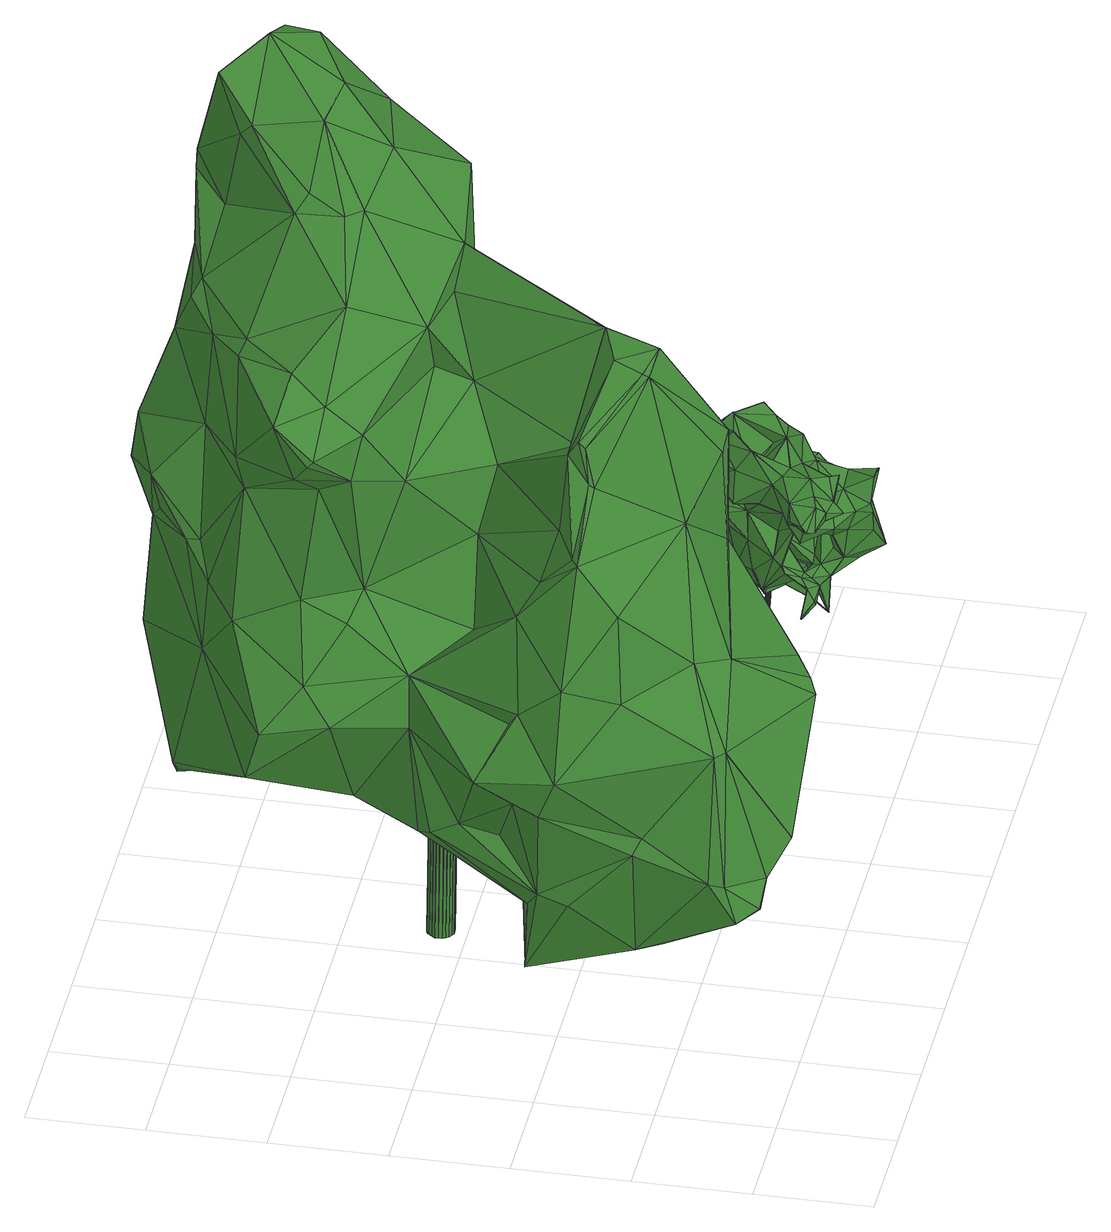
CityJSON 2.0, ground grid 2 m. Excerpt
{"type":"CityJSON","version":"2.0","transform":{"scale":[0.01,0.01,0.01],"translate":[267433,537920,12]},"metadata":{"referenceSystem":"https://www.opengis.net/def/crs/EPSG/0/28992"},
"CityObjects":{
"tree1":{"type":"SolitaryVegetationObject","attributes":{"gtid":215,"crown_width_m":9.07,"crown_median_z":20.24,"crown_r50_m":0.316,"crown_porosity":0.891,"trunk_H_m":7.58,"trunk_DBH_m":0.467,"trunk_radius_m":0.233,"trunk_base_height_m":12.66,"original_gtid":"215"},"geometry":[{"type":"Solid","lod":"3","boundaries":[[[[0,1,2]],[[3,4,5]],[[6,7,8]],[[9,8,7]],[[6,10,11]],[[12,13,14]],[[15,16,17]],[[18,19,20]],[[21,22,23]],[[24,25,26]],[[17,27,28]],[[29,30,31]],[[32,33,34]],[[35,36,37]],[[35,37,38]],[[39,33,32]],[[40,0,41]],[[42,43,44]],[[39,45,33]],[[46,47,48]],[[46,49,47]],[[50,51,1]],[[52,53,54]],[[55,56,57]],[[58,59,60]],[[61,58,60]],[[12,62,13]],[[63,59,58]],[[64,65,66]],[[67,68,69]],[[4,70,29]],[[40,41,16]],[[66,61,64]],[[71,72,73]],[[20,19,74]],[[75,76,77]],[[78,76,75]],[[50,79,80]],[[29,70,20]],[[81,54,51]],[[82,80,79]],[[29,31,4]],[[47,83,48]],[[84,85,86]],[[49,46,87]],[[66,65,88]],[[84,89,90]],[[91,59,92]],[[91,92,93]],[[94,95,96]],[[59,91,97]],[[98,99,100]],[[101,102,103]],[[20,70,18]],[[21,24,22]],[[24,26,22]],[[45,39,104]],[[105,106,107]],[[107,108,105]],[[109,110,111]],[[61,112,58]],[[61,66,112]],[[84,113,89]],[[114,115,90]],[[116,115,114]],[[65,64,67]],[[117,118,119]],[[120,35,121]],[[106,122,107]],[[80,36,35]],[[34,123,32]],[[83,124,48]],[[56,124,83]],[[125,126,57]],[[74,66,30]],[[74,30,29]],[[101,103,127]],[[67,128,65]],[[56,55,124]],[[90,85,84]],[[93,129,19]],[[92,129,93]],[[11,57,56]],[[11,56,83]],[[130,131,132]],[[43,42,133]],[[134,135,35]],[[104,105,108]],[[35,38,121]],[[102,23,18]],[[136,137,108]],[[6,83,138]],[[102,139,103]],[[136,110,137]],[[136,140,110]],[[24,23,121]],[[40,36,82]],[[82,36,80]],[[141,59,97]],[[35,120,134]],[[42,6,142]],[[143,144,145]],[[146,147,148]],[[31,30,149]],[[105,123,34]],[[43,150,151]],[[11,83,6]],[[140,136,107]],[[108,107,136]],[[152,153,154]],[[155,43,151]],[[2,1,51]],[[23,22,18]],[[73,156,141]],[[109,96,137]],[[109,137,110]],[[82,79,50]],[[127,134,120]],[[127,120,101]],[[145,157,75]],[[50,1,82]],[[158,106,34]],[[106,105,34]],[[159,44,43]],[[160,110,140]],[[52,3,53]],[[161,126,162]],[[163,164,165]],[[163,165,73]],[[130,166,131]],[[167,168,169]],[[167,169,14]],[[32,104,39]],[[130,132,170]],[[171,38,37]],[[171,172,38]],[[57,126,55]],[[173,62,174]],[[104,95,45]],[[104,108,95]],[[69,88,128]],[[101,23,102]],[[42,142,133]],[[86,33,84]],[[143,175,144]],[[73,115,156]],[[156,115,116]],[[169,168,5]],[[176,177,171]],[[72,90,115]],[[69,128,67]],[[72,115,73]],[[90,89,178]],[[125,179,126]],[[113,178,89]],[[121,23,101]],[[60,156,180]],[[60,59,156]],[[153,152,77]],[[120,121,101]],[[97,163,73]],[[97,73,141]],[[40,37,36]],[[41,0,27]],[[94,96,109]],[[14,181,12]],[[31,182,5]],[[183,177,176]],[[82,0,40]],[[1,0,82]],[[158,184,151]],[[185,151,184]],[[72,186,90]],[[187,54,53]],[[187,53,188]],[[121,38,189]],[[190,46,191]],[[19,18,93]],[[42,7,6]],[[44,7,42]],[[192,193,77]],[[40,16,15]],[[40,15,37]],[[46,194,191]],[[126,191,194]],[[46,170,87]],[[145,195,157]],[[4,3,70]],[[3,139,70]],[[181,62,12]],[[171,37,15]],[[196,132,131]],[[17,28,197]],[[32,123,104]],[[104,123,105]],[[158,34,33]],[[28,168,167]],[[175,147,144]],[[198,100,196]],[[198,98,100]],[[133,122,106]],[[16,27,17]],[[77,193,175]],[[192,69,68]],[[176,171,15]],[[14,197,167]],[[113,157,199]],[[200,163,93]],[[47,138,83]],[[200,22,25]],[[25,22,26]],[[201,45,95]],[[106,151,133]],[[178,114,90]],[[84,201,113]],[[11,125,57]],[[202,5,182]],[[65,128,88]],[[186,85,90]],[[192,203,193]],[[111,154,204]],[[198,202,98]],[[113,199,178]],[[205,182,206]],[[44,118,7]],[[31,5,4]],[[129,74,19]],[[121,189,207]],[[9,7,118]],[[189,38,172]],[[131,174,62]],[[13,62,173]],[[48,124,194]],[[176,173,208]],[[174,208,173]],[[119,44,159]],[[118,44,119]],[[151,209,158]],[[106,158,209]],[[152,154,160]],[[112,210,58]],[[47,122,133]],[[49,122,47]],[[190,191,161]],[[199,114,178]],[[195,114,199]],[[102,70,139]],[[70,102,18]],[[48,194,46]],[[187,188,168]],[[187,168,28]],[[95,137,96]],[[95,108,137]],[[159,211,119]],[[43,211,159]],[[155,211,43]],[[43,133,150]],[[142,138,47]],[[142,47,133]],[[142,6,138]],[[150,133,151]],[[86,85,155]],[[74,29,20]],[[35,135,80]],[[100,212,132]],[[100,132,196]],[[99,98,213]],[[99,213,69]],[[153,77,76]],[[11,10,125]],[[17,197,214]],[[14,214,197]],[[60,148,61]],[[61,148,64]],[[117,200,215]],[[160,154,111]],[[59,141,156]],[[213,66,88]],[[200,164,163]],[[98,205,213]],[[164,200,117]],[[195,199,157]],[[112,66,74]],[[69,213,88]],[[169,202,181]],[[14,169,181]],[[100,99,212]],[[2,51,216]],[[93,97,91]],[[69,212,99]],[[27,0,2]],[[180,116,217]],[[216,27,2]],[[212,152,132]],[[160,132,152]],[[116,195,145]],[[116,114,195]],[[109,204,154]],[[106,209,151]],[[64,68,67]],[[169,5,202]],[[198,196,131]],[[192,152,212]],[[77,152,192]],[[192,212,69]],[[16,41,27]],[[98,202,205]],[[203,68,64]],[[24,207,218]],[[121,207,24]],[[144,217,116]],[[15,17,176]],[[125,219,172]],[[125,172,171]],[[33,86,184]],[[125,10,219]],[[124,55,194]],[[126,194,55]],[[33,184,158]],[[190,170,46]],[[113,201,157]],[[45,201,220]],[[33,220,201]],[[132,221,170]],[[145,75,143]],[[222,221,132]],[[222,132,160]],[[116,145,144]],[[191,126,161]],[[87,223,49]],[[131,62,224]],[[189,225,226]],[[219,226,225]],[[175,143,75]],[[162,179,183]],[[126,179,162]],[[198,131,224]],[[147,217,144]],[[146,217,147]],[[25,227,226]],[[185,86,155]],[[185,184,86]],[[213,30,66]],[[147,175,203]],[[203,175,193]],[[30,213,206]],[[30,206,149]],[[213,205,206]],[[180,156,116]],[[3,52,139]],[[103,139,52]],[[216,187,27]],[[135,51,50]],[[28,27,187]],[[125,171,177]],[[51,54,216]],[[50,80,135]],[[172,219,225]],[[172,225,189]],[[54,187,216]],[[218,25,24]],[[25,218,227]],[[188,53,3]],[[87,170,221]],[[135,81,51]],[[127,81,134]],[[135,134,81]],[[87,140,223]],[[107,223,140]],[[33,201,84]],[[3,5,168]],[[3,168,188]],[[208,183,176]],[[160,111,110]],[[180,146,60]],[[148,60,146]],[[63,92,59]],[[109,154,153]],[[93,18,22]],[[200,93,22]],[[153,76,109]],[[94,109,76]],[[93,163,97]],[[74,210,112]],[[117,215,118]],[[64,148,147]],[[203,64,147]],[[111,204,109]],[[202,198,224]],[[202,224,181]],[[155,85,186]],[[33,45,220]],[[9,118,215]],[[157,201,75]],[[201,95,78]],[[95,94,78]],[[201,78,75]],[[75,77,175]],[[107,122,223]],[[49,223,122]],[[87,221,140]],[[140,221,160]],[[222,160,221]],[[63,129,92]],[[174,166,162]],[[161,162,166]],[[161,166,190]],[[190,166,170]],[[131,166,174]],[[170,166,130]],[[183,179,125]],[[58,210,63]],[[54,228,229]],[[127,229,228]],[[81,228,54]],[[127,228,81]],[[6,8,10]],[[10,8,219]],[[226,8,9]],[[219,8,226]],[[62,181,224]],[[162,183,174]],[[174,183,208]],[[25,226,9]],[[207,189,227]],[[226,227,189]],[[183,125,177]],[[78,94,76]],[[72,230,186]],[[119,230,72]],[[72,71,119]],[[119,211,230]],[[155,230,211]],[[186,230,155]],[[185,155,151]],[[207,227,218]],[[200,25,215]],[[21,23,24]],[[117,165,164]],[[180,217,146]],[[71,73,165]],[[71,165,119]],[[119,165,117]],[[205,202,182]],[[203,192,68]],[[149,206,31]],[[182,31,206]],[[9,215,25]],[[54,229,52]],[[173,214,13]],[[13,214,14]],[[103,52,229]],[[103,229,127]],[[176,17,214]],[[173,176,214]],[[28,167,197]],[[129,63,210]],[[129,210,74]],[[231,232,233]],[[231,233,234]],[[234,233,235]],[[234,235,236]],[[233,232,237]],[[233,237,235]],[[235,237,238]],[[235,238,236]],[[237,232,239]],[[237,239,238]],[[238,239,240]],[[238,240,236]],[[239,232,241]],[[239,241,240]],[[240,241,242]],[[240,242,236]],[[241,232,243]],[[241,243,242]],[[242,243,244]],[[242,244,236]],[[243,232,245]],[[243,245,244]],[[244,245,246]],[[244,246,236]],[[245,232,247]],[[245,247,246]],[[246,247,248]],[[246,248,236]],[[247,232,249]],[[247,249,248]],[[248,249,250]],[[248,250,236]],[[249,232,251]],[[249,251,250]],[[250,251,252]],[[250,252,236]],[[251,232,253]],[[251,253,252]],[[252,253,254]],[[252,254,236]],[[253,232,255]],[[253,255,254]],[[254,255,256]],[[254,256,236]],[[255,232,257]],[[255,257,256]],[[256,257,258]],[[256,258,236]],[[257,232,259]],[[257,259,258]],[[258,259,260]],[[258,260,236]],[[259,232,261]],[[259,261,260]],[[260,261,262]],[[260,262,236]],[[261,232,263]],[[261,263,262]],[[262,263,264]],[[262,264,236]],[[263,232,265]],[[263,265,264]],[[264,265,266]],[[264,266,236]],[[265,232,267]],[[265,267,266]],[[266,267,268]],[[266,268,236]],[[267,232,269]],[[267,269,268]],[[268,269,270]],[[268,270,236]],[[269,232,271]],[[269,271,270]],[[270,271,272]],[[270,272,236]],[[271,232,273]],[[271,273,272]],[[272,273,274]],[[272,274,236]],[[273,232,275]],[[273,275,274]],[[274,275,276]],[[274,276,236]],[[275,232,277]],[[275,277,276]],[[276,277,278]],[[276,278,236]],[[277,232,279]],[[277,279,278]],[[278,279,280]],[[278,280,236]],[[279,232,231]],[[279,231,280]],[[280,231,234]],[[280,234,236]]]]}]},
"tree2":{"type":"SolitaryVegetationObject","attributes":{"gtid":620,"crown_width_m":3.41,"crown_median_z":15.57,"crown_r50_m":0.197,"crown_porosity":0.92,"trunk_H_m":2.85,"trunk_DBH_m":0.0803,"trunk_radius_m":0.0401,"trunk_base_height_m":12.72,"original_gtid":"622"},"geometry":[{"type":"Solid","lod":"3","boundaries":[[[[281,282,283]],[[284,285,286]],[[287,288,289]],[[290,289,288]],[[291,292,293]],[[294,295,296]],[[297,298,299]],[[300,301,291]],[[302,303,304]],[[305,306,307]],[[308,306,305]],[[305,309,310]],[[311,312,313]],[[314,315,316]],[[292,317,318]],[[292,318,319]],[[320,321,322]],[[323,324,307]],[[325,326,327]],[[328,329,330]],[[331,332,333]],[[334,310,335]],[[336,337,318]],[[300,338,301]],[[339,340,341]],[[328,342,329]],[[282,343,344]],[[345,346,329]],[[324,305,307]],[[347,348,349]],[[347,349,350]],[[351,339,338]],[[352,353,354]],[[323,355,314]],[[356,357,358]],[[359,357,356]],[[331,333,360]],[[361,362,363]],[[364,365,366]],[[367,368,369]],[[370,369,368]],[[290,371,372]],[[291,373,292]],[[374,375,376]],[[314,355,377]],[[313,293,319]],[[378,379,380]],[[381,382,383]],[[381,383,384]],[[292,319,293]],[[301,373,291]],[[385,386,387]],[[293,313,388]],[[389,286,390]],[[285,390,286]],[[285,389,390]],[[324,316,391]],[[324,323,316]],[[314,316,323]],[[392,393,394]],[[392,394,395]],[[372,380,396]],[[397,308,310]],[[300,291,293]],[[398,345,399]],[[400,378,401]],[[402,400,401]],[[403,303,404]],[[405,406,395]],[[325,407,408]],[[315,309,391]],[[391,305,324]],[[395,406,392]],[[292,409,317]],[[410,411,359]],[[412,398,399]],[[339,341,413]],[[400,402,414]],[[311,415,416]],[[344,343,417]],[[396,290,372]],[[418,419,407]],[[420,346,404]],[[421,404,346]],[[420,302,417]],[[345,421,346]],[[397,306,308]],[[422,423,334]],[[424,389,425]],[[426,367,427]],[[422,428,429]],[[347,315,314]],[[430,293,388]],[[367,369,385]],[[367,385,431]],[[405,432,406]],[[391,316,315]],[[380,379,396]],[[391,309,305]],[[433,434,287]],[[360,405,395]],[[435,359,411]],[[318,337,319]],[[396,379,290]],[[354,353,436]],[[415,437,438]],[[439,376,440]],[[356,441,359]],[[442,409,443]],[[444,377,445]],[[345,398,446]],[[314,432,405]],[[447,448,449]],[[281,283,431]],[[417,408,330]],[[450,281,451]],[[450,343,281]],[[452,352,354]],[[404,302,420]],[[453,410,454]],[[413,454,410]],[[444,432,377]],[[455,432,444]],[[456,417,304]],[[457,409,373]],[[429,458,445]],[[387,386,365]],[[295,459,460]],[[322,461,462]],[[463,322,462]],[[431,427,367]],[[353,352,342]],[[352,412,342]],[[310,464,397]],[[417,346,420]],[[465,377,355]],[[466,467,468]],[[469,418,470]],[[364,418,469]],[[376,375,471]],[[472,356,358]],[[362,425,389]],[[473,425,362]],[[474,330,329]],[[346,474,329]],[[334,423,475]],[[448,425,473]],[[448,414,425]],[[289,476,473]],[[322,472,461]],[[314,405,347]],[[344,456,282]],[[366,386,477]],[[365,386,366]],[[446,478,479]],[[297,480,298]],[[347,309,315]],[[317,409,442]],[[481,376,471]],[[460,482,483]],[[351,300,293]],[[416,331,484]],[[442,370,485]],[[417,330,474]],[[417,474,346]],[[336,318,317]],[[373,481,457]],[[486,368,367]],[[335,487,334]],[[469,387,365]],[[488,489,340]],[[403,404,421]],[[351,338,300]],[[415,336,437]],[[400,490,476]],[[489,491,340]],[[341,340,491]],[[292,373,409]],[[465,355,492]],[[465,492,397]],[[481,373,376]],[[281,343,282]],[[453,493,494]],[[452,487,398]],[[463,495,496]],[[398,478,446]],[[341,454,413]],[[442,443,497]],[[498,493,499]],[[328,495,462]],[[442,485,483]],[[353,342,436]],[[457,481,497]],[[406,432,455]],[[314,377,432]],[[313,500,311]],[[501,311,500]],[[433,361,434]],[[430,502,503]],[[504,505,506]],[[507,506,505]],[[364,469,365]],[[446,479,345]],[[289,508,287]],[[362,508,289]],[[297,435,411]],[[509,299,444]],[[297,299,509]],[[297,509,444]],[[325,408,510]],[[325,510,511]],[[350,349,512]],[[321,364,366]],[[385,513,386]],[[386,513,514]],[[382,515,383]],[[312,388,313]],[[486,367,426]],[[486,426,516]],[[438,416,415]],[[354,428,452]],[[413,410,517]],[[517,441,413]],[[430,388,312]],[[413,439,339]],[[297,444,445]],[[297,445,458]],[[458,435,297]],[[435,357,359]],[[435,458,357]],[[358,357,458]],[[358,458,429]],[[411,410,453]],[[374,321,375]],[[322,321,374]],[[350,518,335]],[[519,335,518]],[[453,454,499]],[[405,348,347]],[[287,434,520]],[[487,428,334]],[[362,449,448]],[[511,521,418]],[[410,359,441]],[[410,441,517]],[[496,320,463]],[[521,470,418]],[[471,522,481]],[[413,441,472]],[[472,441,356]],[[310,423,464]],[[460,483,368]],[[486,460,368]],[[311,523,312]],[[311,416,523]],[[524,419,496]],[[496,419,320]],[[525,322,374]],[[463,320,322]],[[407,419,524]],[[499,491,498]],[[378,400,476]],[[381,490,426]],[[378,476,289]],[[445,526,527]],[[499,493,453]],[[381,427,382]],[[528,529,530]],[[364,321,419]],[[508,531,421]],[[455,493,498]],[[532,360,529]],[[532,529,405]],[[532,405,360]],[[377,526,445]],[[455,533,493]],[[283,534,431]],[[427,431,534]],[[512,518,350]],[[295,535,459]],[[394,331,395]],[[483,485,368]],[[536,400,537]],[[430,503,351]],[[283,282,456]],[[351,293,430]],[[382,362,448]],[[516,296,486]],[[456,303,283]],[[386,442,477]],[[369,513,385]],[[370,513,369]],[[368,485,370]],[[538,358,539]],[[538,461,358]],[[430,312,502]],[[323,307,492]],[[333,540,507]],[[350,310,347]],[[309,347,310]],[[438,437,541]],[[542,541,437]],[[453,543,544]],[[545,371,288]],[[510,408,521]],[[510,521,511]],[[438,332,331]],[[297,411,453]],[[389,285,449]],[[340,339,467]],[[361,531,546]],[[399,345,329]],[[533,494,493]],[[447,449,285]],[[416,484,523]],[[462,495,463]],[[328,330,495]],[[384,490,381]],[[473,490,384]],[[382,448,515]],[[508,547,531]],[[529,360,530]],[[408,450,451]],[[521,408,451]],[[525,472,322]],[[321,522,471]],[[321,366,522]],[[317,548,336]],[[301,440,373]],[[376,373,440]],[[512,535,295]],[[549,339,351]],[[378,290,379]],[[320,419,321]],[[383,515,384]],[[473,384,515]],[[341,491,499]],[[498,491,393]],[[489,393,491]],[[460,296,295]],[[512,528,535]],[[417,302,304]],[[488,466,489]],[[395,331,360]],[[456,344,417]],[[503,312,468]],[[417,343,450]],[[529,348,405]],[[506,550,540]],[[473,515,448]],[[465,526,377]],[[522,497,481]],[[508,479,545]],[[508,421,479]],[[361,433,534]],[[521,451,469]],[[333,332,542]],[[542,332,549]],[[456,304,303]],[[439,413,507]],[[429,428,436]],[[354,436,428]],[[294,490,400]],[[351,542,549]],[[541,542,351]],[[445,527,429]],[[512,348,528]],[[528,348,529]],[[497,551,457]],[[422,334,428]],[[552,553,436]],[[539,436,553]],[[539,553,552]],[[554,544,543]],[[436,342,328]],[[375,321,471]],[[472,358,461]],[[422,429,527]],[[407,524,330]],[[407,330,408]],[[429,436,539]],[[283,303,403]],[[329,342,412]],[[399,329,412]],[[511,326,325]],[[477,522,366]],[[523,484,466]],[[512,349,348]],[[393,555,498]],[[452,412,352]],[[398,412,452]],[[453,494,543]],[[414,402,425]],[[520,434,556]],[[333,504,540]],[[381,426,427]],[[499,454,341]],[[489,484,393]],[[382,557,362]],[[519,478,335]],[[335,478,487]],[[398,487,478]],[[519,479,478]],[[374,550,525]],[[371,401,372]],[[371,402,401]],[[479,421,345]],[[466,484,489]],[[358,429,539]],[[522,477,497]],[[506,472,525]],[[290,288,371]],[[364,419,418]],[[418,558,511]],[[462,552,436]],[[457,551,409]],[[469,451,387]],[[281,387,451]],[[408,417,450]],[[289,473,362]],[[503,502,312]],[[469,470,521]],[[514,513,370]],[[287,363,433]],[[439,507,540]],[[427,557,382]],[[554,543,494]],[[554,533,544]],[[554,494,533]],[[298,544,533]],[[403,534,283]],[[482,559,437]],[[486,296,460]],[[479,519,286]],[[479,286,389]],[[361,363,287]],[[527,526,423]],[[504,333,559]],[[559,333,542]],[[512,560,518]],[[448,560,512]],[[360,333,530]],[[438,331,416]],[[442,497,477]],[[459,535,528]],[[530,459,528]],[[506,525,550]],[[389,545,479]],[[538,539,552]],[[538,552,461]],[[444,299,455]],[[455,299,533]],[[298,533,299]],[[310,475,423]],[[323,492,355]],[[452,428,487]],[[518,561,519]],[[287,556,361]],[[394,393,484]],[[327,326,558]],[[327,558,418]],[[488,467,466]],[[389,449,362]],[[361,534,403]],[[549,467,339]],[[380,401,378]],[[325,327,407]],[[418,407,327]],[[426,490,516]],[[520,556,508]],[[290,378,289]],[[372,401,380]],[[336,482,437]],[[389,424,545]],[[545,424,371]],[[371,424,402]],[[423,526,562]],[[394,484,331]],[[465,562,526]],[[506,507,413]],[[504,506,540]],[[541,351,503]],[[295,537,512]],[[414,512,537]],[[302,404,303]],[[336,548,482]],[[483,482,548]],[[507,505,333]],[[414,537,400]],[[448,512,414]],[[536,537,295]],[[436,563,462]],[[328,462,563]],[[328,563,436]],[[439,550,376]],[[403,421,531]],[[362,557,363]],[[433,363,427]],[[557,427,363]],[[431,564,281]],[[385,564,431]],[[326,511,558]],[[540,550,439]],[[362,547,508]],[[508,288,520]],[[545,288,508]],[[392,406,555]],[[392,555,393]],[[386,514,442]],[[402,424,425]],[[442,514,370]],[[403,531,361]],[[552,462,461]],[[287,508,556]],[[492,307,306]],[[492,306,397]],[[361,556,434]],[[338,440,301]],[[339,439,440]],[[339,440,338]],[[334,475,310]],[[317,483,548]],[[442,483,317]],[[333,505,530]],[[335,310,350]],[[530,505,459]],[[464,423,565]],[[465,565,562]],[[464,565,465]],[[397,464,465]],[[427,534,433]],[[516,294,296]],[[281,564,387]],[[385,387,564]],[[504,559,505]],[[482,505,559]],[[482,460,505]],[[459,505,460]],[[287,520,288]],[[559,542,437]],[[415,337,336]],[[284,286,561]],[[284,561,285]],[[447,285,561]],[[448,561,560]],[[518,560,561]],[[447,561,448]],[[286,519,561]],[[488,340,467]],[[409,551,443]],[[497,443,551]],[[332,438,468]],[[332,468,467]],[[438,541,468]],[[523,466,468]],[[523,468,312]],[[524,496,566]],[[496,495,566]],[[330,566,495]],[[524,566,330]],[[308,305,310]],[[422,527,423]],[[565,423,562]],[[506,413,472]],[[298,480,544]],[[453,480,297]],[[453,544,480]],[[332,467,549]],[[546,362,361]],[[531,547,546]],[[546,547,362]],[[374,376,550]],[[541,503,468]],[[415,501,337]],[[415,311,501]],[[536,294,400]],[[295,294,536]],[[294,516,490]],[[476,490,473]],[[455,498,555]],[[455,555,406]],[[501,500,337]],[[337,500,319]],[[319,500,313]],[[567,568,569]],[[567,569,570]],[[570,569,571]],[[570,571,572]],[[569,568,573]],[[569,573,571]],[[571,573,574]],[[571,574,572]],[[573,568,575]],[[573,575,574]],[[574,575,576]],[[574,576,572]],[[575,568,577]],[[575,577,576]],[[576,577,578]],[[576,578,572]],[[577,568,579]],[[577,579,578]],[[578,579,580]],[[578,580,572]],[[579,568,581]],[[579,581,580]],[[580,581,582]],[[580,582,572]],[[581,568,583]],[[581,583,582]],[[582,583,584]],[[582,584,572]],[[583,568,585]],[[583,585,584]],[[584,585,586]],[[584,586,572]],[[585,568,587]],[[585,587,586]],[[587,568,588]],[[587,588,586]],[[586,588,589]],[[586,589,572]],[[588,568,590]],[[588,590,589]],[[589,590,591]],[[589,591,572]],[[590,568,592]],[[590,592,591]],[[591,592,593]],[[591,593,572]],[[592,568,594]],[[592,594,593]],[[593,594,595]],[[593,595,572]],[[594,568,596]],[[594,596,595]],[[595,596,597]],[[595,597,572]],[[596,568,598]],[[596,598,597]],[[597,598,599]],[[597,599,572]],[[598,568,600]],[[598,600,599]],[[599,600,601]],[[599,601,572]],[[600,568,602]],[[600,602,601]],[[601,602,603]],[[601,603,572]],[[602,568,604]],[[602,604,603]],[[603,604,605]],[[603,605,572]],[[604,568,606]],[[604,606,605]],[[605,606,607]],[[605,607,572]],[[606,568,608]],[[606,608,607]],[[607,608,609]],[[607,609,572]],[[608,568,610]],[[608,610,609]],[[609,610,611]],[[609,611,572]],[[610,568,612]],[[610,612,611]],[[611,612,613]],[[611,613,572]],[[612,568,614]],[[612,614,613]],[[613,614,615]],[[613,615,572]],[[614,568,567]],[[614,567,615]],[[615,567,570]],[[615,570,572]]]]}]}
},
"vertices":[
[468,955,1583],[515,1019,1648],[481,977,1557],[554,1099,1121],[546,1158,956],[435,1026,1021],[507,177,1068],[496,231,950],[481,357,1011],[638,404,953],[508,291,1186],[428,275,1263],[132,799,1156],[133,789,1166],[143,857,1220],[432,763,1466],[412,791,1463],[325,772,1347],[760,984,948],[739,1035,879],[726,1088,921],[665,824,996],[741,791,858],[765,876,1095],[736,742,1078],[705,628,899],[712,776,875],[399,871,1468],[313,934,1273],[556,1171,864],[438,1113,834],[412,1110,927],[204,66,350],[407,168,271],[236,62,391],[759,784,1471],[578,824,1613],[568,741,1505],[660,631,1428],[255,204,259],[484,839,1596],[417,851,1499],[500,176,861],[503,62,651],[615,215,770],[247,235,235],[168,361,997],[339,215,990],[249,348,1098],[162,293,911],[651,938,1661],[560,1063,1467],[606,1026,1264],[534,1062,1303],[554,1064,1434],[263,377,1174],[361,290,1254],[368,339,1270],[645,1061,576],[763,868,552],[665,847,446],[561,1040,454],[207,741,1090],[713,986,631],[444,1028,391],[323,1050,418],[496,1140,590],[323,1021,424],[350,852,450],[153,905,533],[704,1106,943],[681,529,648],[661,461,474],[721,699,544],[565,1099,760],[348,488,348],[227,455,299],[238,636,409],[223,457,182],[650,936,1664],[657,879,1653],[719,966,1374],[586,949,1687],[367,281,1245],[531,310,256],[501,299,413],[440,148,374],[99,374,797],[304,1054,448],[547,344,240],[628,425,299],[736,868,604],[730,929,623],[751,813,824],[218,457,182],[217,275,238],[159,375,346],[726,740,703],[227,941,783],[133,879,631],[168,812,710],[861,885,1302],[744,964,1160],[774,988,1234],[167,99,340],[171,119,406],[205,123,644],[187,139,643],[162,144,414],[155,424,366],[87,409,559],[111,457,564],[568,1110,572],[500,390,219],[596,439,286],[640,506,425],[599,604,419],[758,552,768],[662,371,922],[707,380,704],[856,880,1348],[781,758,1234],[244,183,783],[201,66,353],[261,365,1164],[445,368,1281],[268,396,1145],[815,982,1336],[304,1045,436],[644,987,759],[338,564,743],[268,731,846],[221,649,718],[309,134,758],[815,881,1428],[642,929,1503],[162,253,489],[151,267,462],[474,180,1046],[575,1066,1133],[65,379,639],[740,737,523],[478,174,877],[427,543,386],[478,609,402],[489,468,319],[560,765,426],[425,792,398],[485,924,452],[388,1091,879],[459,33,639],[438,20,621],[213,647,621],[224,614,418],[211,564,450],[515,180,577],[731,726,391],[482,420,255],[311,35,424],[639,194,685],[73,514,622],[257,408,1005],[410,539,1018],[762,672,758],[766,638,770],[734,564,718],[377,565,902],[299,945,1248],[352,997,1250],[239,937,1092],[180,464,880],[523,615,1364],[531,621,1309],[224,725,1169],[280,666,1053],[373,719,391],[373,647,1293],[493,627,1288],[590,404,247],[406,409,1073],[681,751,331],[152,824,1117],[318,1011,874],[457,587,1143],[398,102,423],[403,126,444],[568,373,469],[401,1024,1324],[391,1040,1292],[662,624,1202],[206,429,934],[182,372,999],[291,753,429],[351,738,395],[248,357,1104],[560,439,280],[227,751,801],[245,846,1261],[227,828,838],[564,416,250],[757,663,804],[412,369,223],[235,923,1037],[377,801,398],[203,496,441],[276,990,821],[328,1037,866],[704,662,1149],[424,646,1186],[366,188,585],[649,1053,599],[630,208,659],[148,765,649],[342,1013,648],[219,786,1220],[715,576,864],[492,1004,1411],[617,711,383],[707,695,1092],[500,375,1209],[385,348,260],[121,450,730],[144,469,696],[143,284,756],[210,795,1066],[515,596,1158],[550,503,1031],[645,661,1042],[704,989,1330],[694,993,1310],[567,350,601],[498,645,67],[475,645,66],[497,651,67],[478,630,825],[477,636,825],[455,630,824],[495,657,67],[475,642,825],[491,662,67],[471,647,825],[486,665,67],[466,650,825],[481,668,67],[460,653,825],[474,668,66],[454,653,824],[468,667,66],[448,652,824],[463,665,66],[443,650,824],[458,661,66],[438,646,824],[455,656,66],[434,641,824],[452,651,65],[432,636,824],[452,645,65],[431,630,823],[453,639,65],[432,623,823],[455,633,65],[435,618,823],[459,628,65],[438,613,823],[464,625,65],[443,610,823],[469,622,65],[449,607,823],[475,622,65],[455,607,824],[482,623,66],[461,608,824],[487,625,66],[467,610,824],[492,629,66],[471,614,824],[495,634,66],[475,619,824],[498,639,66],[477,624,825],
[1521,251,206],[1538,217,198],[1513,220,189],[1386,152,321],[1444,205,315],[1399,161,257],[1370,181,167],[1335,188,239],[1351,204,240],[1306,189,220],[1462,472,389],[1408,448,339],[1402,492,383],[1354,286,208],[1349,267,274],[1373,306,230],[1430,261,456],[1392,308,412],[1353,284,427],[1449,480,430],[1474,452,423],[1502,137,216],[1479,154,209],[1474,167,236],[1231,177,408],[1264,166,411],[1231,176,409],[1264,167,411],[1240,203,411],[1287,204,376],[1327,473,396],[1337,477,399],[1369,493,381],[1255,223,443],[1236,217,422],[1218,196,425],[1404,398,308],[1390,443,343],[1389,464,350],[1533,262,368],[1524,336,346],[1487,287,359],[1254,179,442],[1214,186,417],[1482,204,308],[1456,209,323],[1476,218,349],[1501,159,352],[1493,142,344],[1511,175,322],[1352,370,423],[1371,367,422],[1386,347,410],[1352,170,366],[1336,164,351],[1360,397,343],[1363,442,363],[1450,449,440],[1419,377,431],[1385,399,475],[1402,368,489],[1468,133,380],[1538,217,200],[1538,216,199],[1430,97,271],[1487,134,256],[1274,230,392],[1318,245,382],[1311,221,367],[1300,213,340],[1424,433,400],[1443,111,407],[1443,113,407],[1420,115,404],[1278,187,448],[1452,279,436],[1455,263,463],[1447,263,429],[1472,287,469],[1319,327,390],[1411,213,163],[1398,212,238],[1411,215,163],[1544,295,306],[1528,304,289],[1530,330,302],[1399,299,181],[1417,340,213],[1419,339,212],[1440,372,223],[1335,187,240],[1300,189,231],[1481,452,390],[1510,360,374],[1528,355,382],[1507,384,383],[1320,201,453],[1319,205,239],[1263,204,218],[1262,205,219],[1377,286,185],[1429,280,233],[1374,305,230],[1355,285,207],[1456,302,239],[1493,315,282],[1507,276,255],[1369,492,382],[1387,196,247],[1442,186,246],[1213,188,417],[1357,356,482],[1350,390,490],[1355,386,466],[1334,327,445],[1263,203,219],[1289,139,414],[1403,113,346],[1449,123,291],[1327,243,260],[1319,205,241],[1338,220,249],[1460,200,210],[1478,153,208],[1313,262,438],[1335,301,484],[1530,234,357],[1506,206,288],[1440,410,360],[1482,309,485],[1471,287,470],[1438,141,356],[1454,319,455],[1340,251,267],[1339,405,393],[1307,423,434],[1528,181,260],[1483,290,338],[1533,262,366],[1502,136,217],[1429,140,241],[1395,192,372],[1344,185,427],[1351,204,242],[1357,217,247],[1377,287,184],[1431,263,171],[1410,164,381],[1430,212,418],[1370,476,383],[1461,262,184],[1320,247,452],[1411,214,162],[1370,179,166],[1454,263,464],[1457,165,390],[1361,397,345],[1340,404,394],[1430,383,411],[1456,433,413],[1501,312,469],[1445,360,296],[1459,366,364],[1360,241,444],[1378,225,444],[1413,114,306],[1432,218,323],[1383,265,305],[1423,214,241],[1501,228,231],[1508,275,255],[1398,116,366],[1414,346,502],[1415,346,503],[1336,301,485],[1523,216,198],[1507,384,381],[1431,234,465],[1385,316,335],[1380,315,284],[1453,270,363],[1476,217,351],[1531,245,366],[1303,159,424],[1302,159,426],[1352,403,461],[1368,392,459],[1340,406,394],[1537,290,293],[1508,302,288],[1529,356,382],[1459,284,375],[1357,218,246],[1479,158,281],[1312,219,367],[1338,220,247],[1505,359,290],[1384,151,321],[1398,160,257],[1438,284,438],[1521,376,373],[1386,356,326],[1402,351,293],[1351,402,461],[1439,371,223],[1374,307,230],[1387,139,355],[1369,422,480],[1358,424,495],[1354,285,207],[1381,364,498],[1265,164,427],[1359,335,502],[1359,356,481],[1530,234,359],[1544,231,358],[1494,348,318],[1359,335,504],[1414,346,504],[1360,471,383],[1355,449,375],[1360,471,385],[1360,449,378],[1412,354,339],[1385,318,336],[1433,300,367],[1399,316,411],[1374,177,234],[1373,239,415],[1464,217,260],[1445,273,277],[1352,231,335],[1440,342,239],[1439,342,241],[1350,267,273],[1354,286,206],[1501,314,471],[1350,200,330],[1361,171,323],[1370,180,167],[1507,275,255],[1528,350,349],[1309,423,434],[1543,231,357],[1473,320,352],[1343,175,446],[1371,221,433],[1356,252,356],[1337,287,383],[1349,290,374],[1459,200,211],[1338,287,385],[1336,327,445],[1461,260,184],[1382,266,305],[1340,253,266],[1339,252,267],[1396,240,408],[1430,214,417],[1418,371,391],[1382,423,358],[1416,372,390],[1402,367,488],[1398,316,412],[1373,177,236],[1440,228,208],[1423,214,239],[1398,387,310],[1408,375,418],[1459,365,365],[1459,367,365],[1439,220,343],[1407,195,357],[1386,346,412],[1358,335,503],[1371,180,167],[1439,229,209],[1439,221,342],[1399,361,335],[1375,228,342],[1380,184,327],[1350,159,447],[1475,165,351],[1493,244,230],[1350,159,445],[1543,230,358],[1429,295,72],[1425,295,72],[1429,296,72],[1417,276,357],[1416,277,357],[1412,276,357],[1428,297,72],[1416,278,357],[1428,298,72],[1415,279,357],[1427,299,72],[1414,280,357],[1426,299,72],[1413,280,357],[1425,299,72],[1412,280,357],[1424,299,72],[1411,280,357],[1423,298,72],[1410,279,357],[1422,298,72],[1421,297,72],[1409,278,357],[1421,296,72],[1409,277,357],[1421,295,72],[1409,276,357],[1421,294,72],[1409,275,357],[1422,293,72],[1409,274,357],[1422,292,72],[1410,273,357],[1423,291,72],[1411,272,357],[1424,291,72],[1412,272,357],[1425,291,72],[1413,272,357],[1426,291,72],[1414,272,357],[1427,292,72],[1415,273,357],[1428,292,72],[1416,273,357],[1429,293,72],[1416,274,357],[1429,294,72],[1416,275,357]
]}
